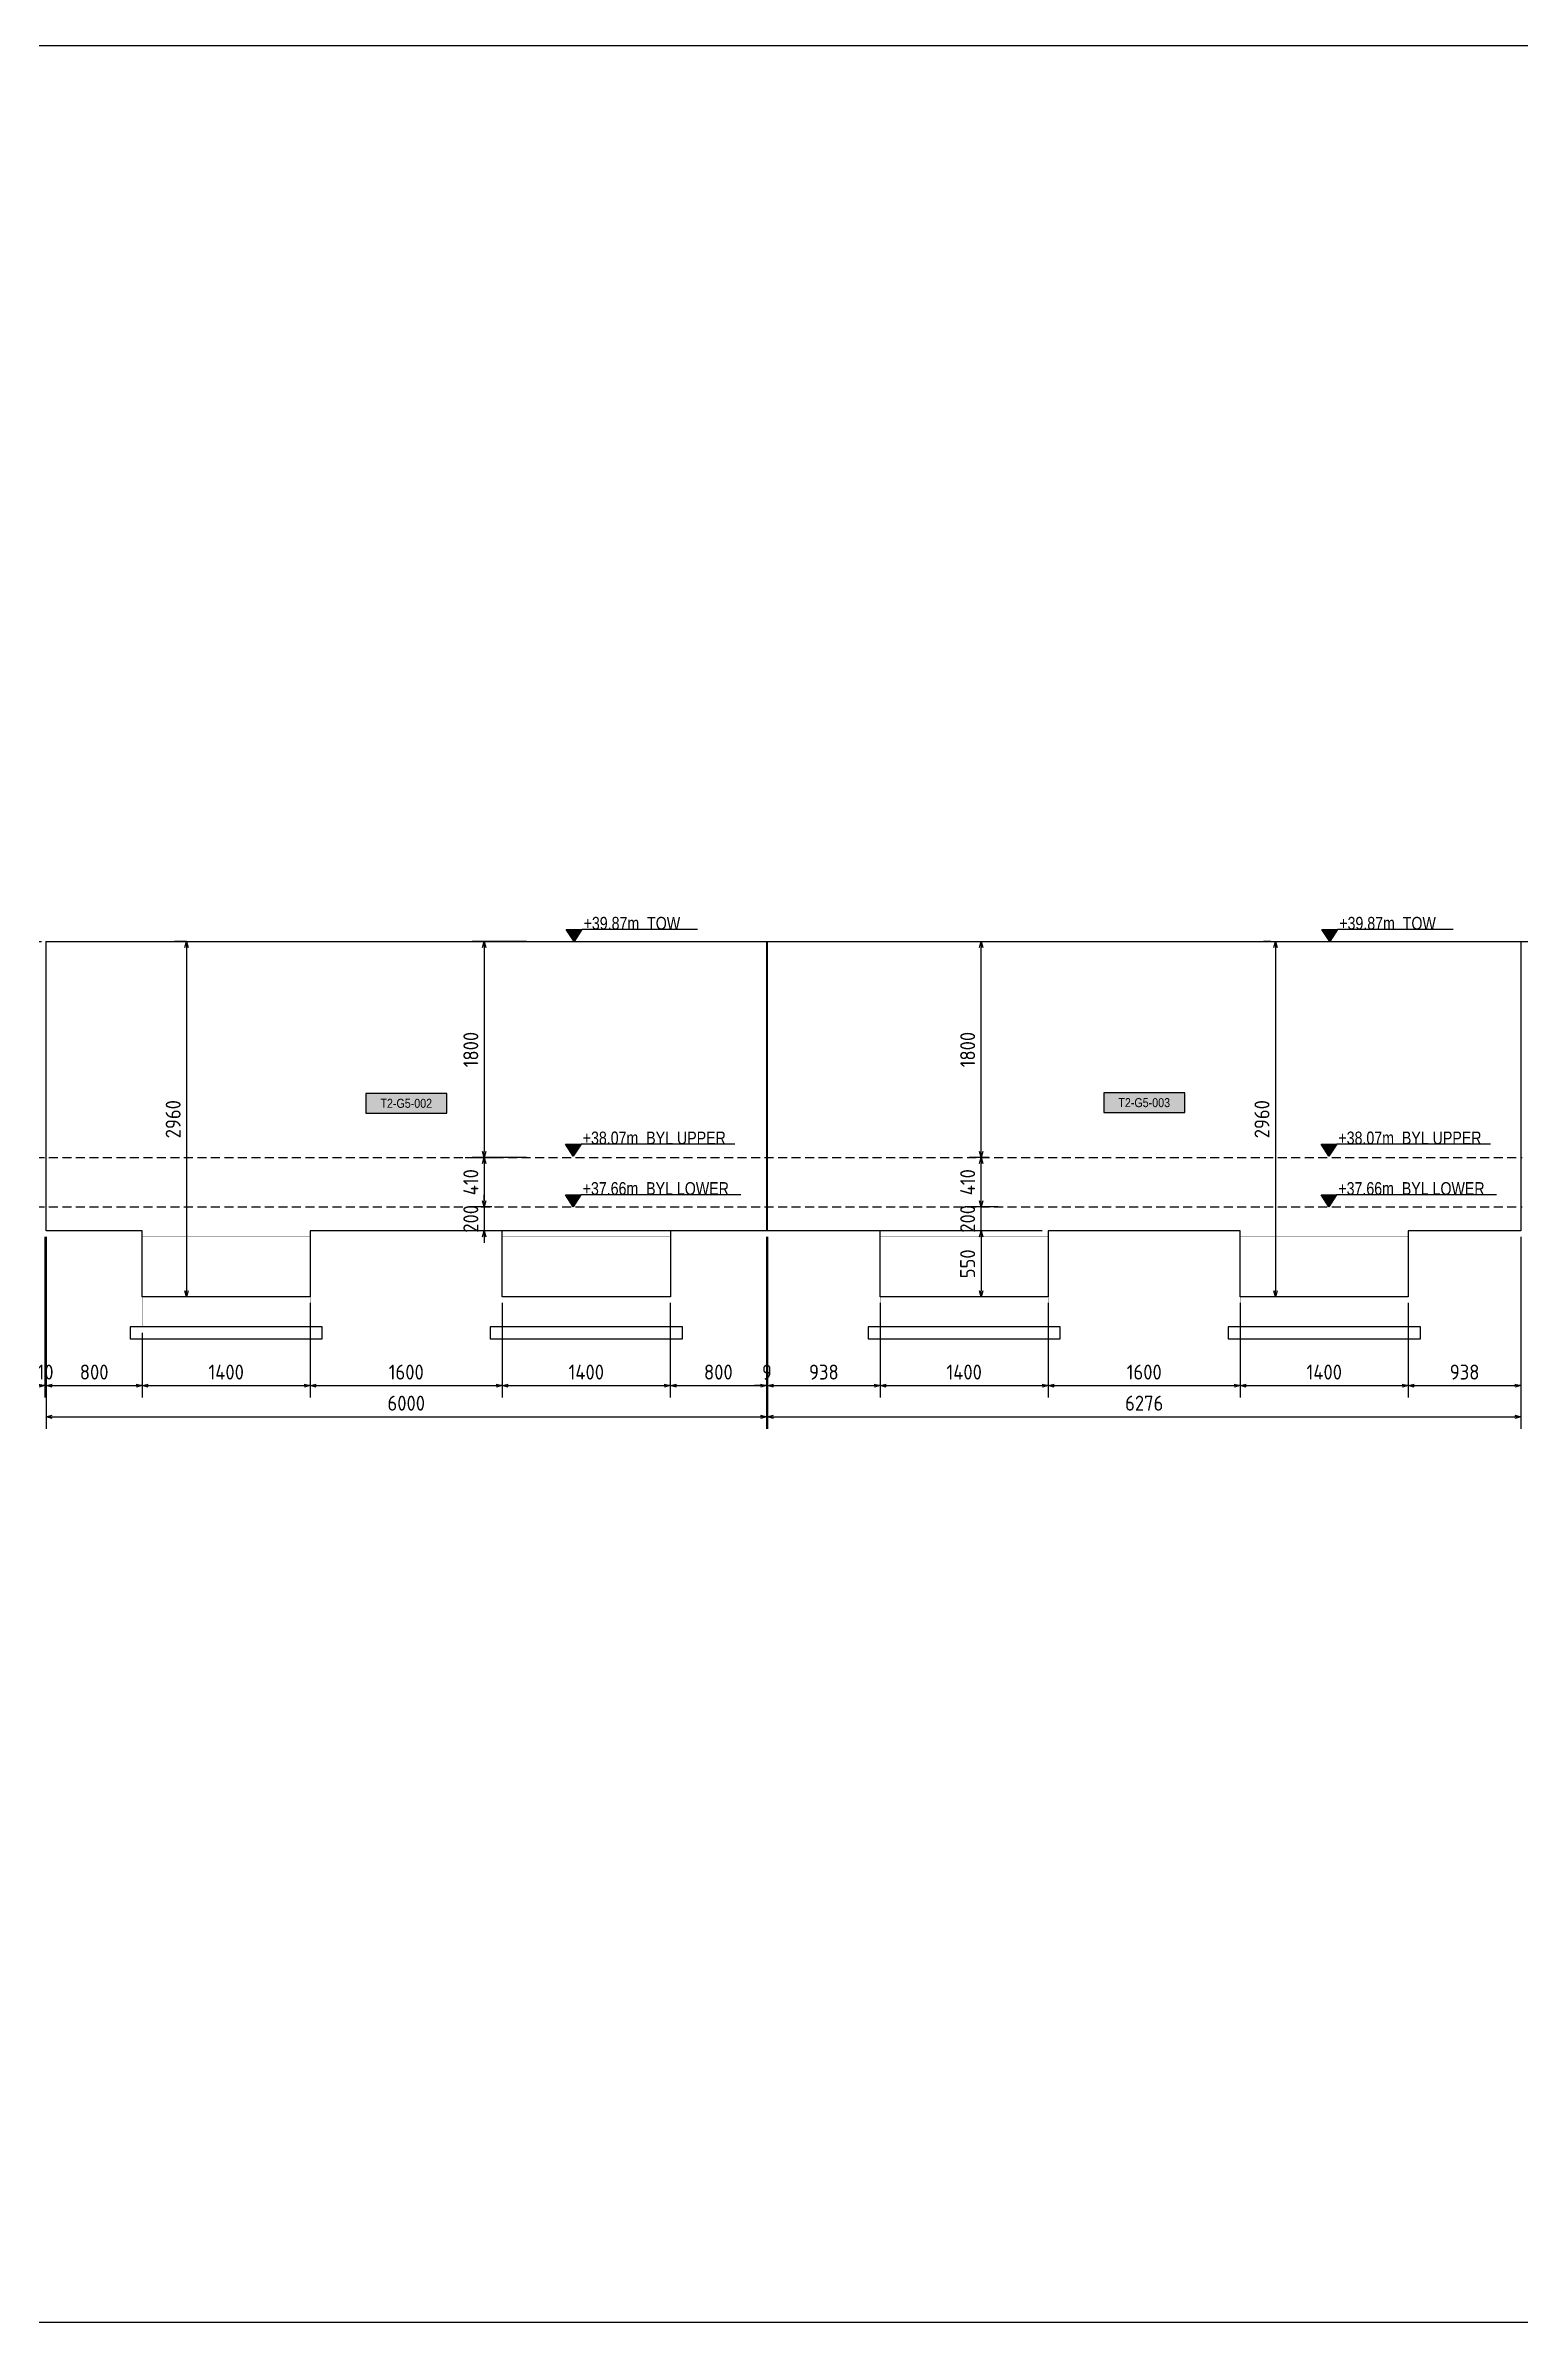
# Model space of a CAD drawing. Header units: centimetres. Extents: x -6122352 to 4157695, y -1694241 to 1947892.
# Drawn here: x 3329441 to 3341737, y 760801 to 779771 of the extents above; entities that cross this region are included whole.
import ezdxf
from ezdxf.enums import TextEntityAlignment as Align

# ---------------------------------------------------------------- set-up
doc = ezdxf.new("R2010")
doc.units = ezdxf.units.CM
doc.header["$MEASUREMENT"] = 0
doc.header["$PDMODE"] = 66
doc.header["$PDSIZE"] = 100
doc.linetypes.add('DASHED2', pattern=[0.375, 0.25, -0.125])
doc.linetypes.add('HIDDEN', pattern=[0.375, 0.25, -0.125])
for name, color, linetype in [('00-MI-DIM', 7, 'Continuous'), ('@MI-TYPE-02', 6, 'Continuous'), ('JML-Dimension', 1, 'Continuous'), ('PANEL-TAGS', 7, 'Continuous'), ('SECTION', 130, 'Continuous')]:
    doc.layers.add(name, color=color, linetype=linetype)
doc.styles.add('PANELTAG_STYLE', font='arial.ttf')
doc.styles.add('Schueco-BEMSTIL', font='isocpeur.ttf', dxfattribs={"width": 0.9})
doc.styles.add('txt-Pisa-std', font='arial.ttf', dxfattribs={"width": 0.8})
doc.dimstyles.new('MI- JWC-TXT-2.5 MM', dxfattribs={"dimscale": 1.5, "dimtxt": 2.5, "dimasz": 1, "dimexe": 2, "dimexo": 1, "dimgap": 1, "dimtad": 1, "dimdec": 0, "dimdsep": 46, "dimtxsty": 'Schueco-BEMSTIL', "dimblk": 'OPEN30', "dimcen": 0, "dimdle": 2, "dimclrd": 140, "dimclre": 8, "dimclrt": 40, "dimadec": 0, "dimazin": 2, "dimtfac": 1, "dimtdec": 0, "dimtix": 1, "dimtmove": 2, "dimatfit": 3, "dimldrblk": 'OPEN', "dimfxl": 2, "dimlwd": -1, "dimlwe": -1, "dimarcsym": 0})

# ---------------------------------------------------------------- blocks, each defined once
blk = doc.blocks.new('T2-ELE FT')
at = {"color": 12, "linetype": 'HIDDEN', "ltscale": 5, "const_width": 2}
blk.add_lwpolyline([(30306558, 1676366), (30306558, 1676866), (30307958, 1676866), (30307958, 1676366)], dxfattribs=at)
at = {"color": 12, "ltscale": 20, "const_width": 2}
blk.add_lwpolyline([(30306558, 1676366), (30307958, 1676366), (30307958, 1676116), (30306558, 1676116)], close=True, dxfattribs=at)
at = {"color": 8, "ltscale": 20}
blk.add_lwpolyline([(30306458, 1676116), (30308058, 1676116), (30308058, 1676016), (30306458, 1676016)], close=True, dxfattribs=at)
blk = doc.blocks.new('_Open30')
at = {"color": 0, "linetype": 'ByBlock', "lineweight": -2}
for p, q in [((-1, 0.27), (0, 0)), ((0, 0), (-1, -0.27)), ((0, 0), (-1, 0))]:
    blk.add_line(p, q, dxfattribs=at)
blk = doc.blocks.new('*D1116')
at = {"layer": '00-MI-DIM', "color": 8, "transparency": 16777216}
for p, q in [((3329436, 769846), (3329436, 768506)), ((3329446, 769846), (3329446, 768506))]:
    blk.add_line(p, q, dxfattribs=at)
at = {"layer": '00-MI-DIM', "color": 140, "transparency": 16777216}
for p, q in [((3329386, 768606), (3329336, 768606)), ((3329436, 768606), (3329446, 768606)), ((3329496, 768606), (3329546, 768606))]:
    blk.add_line(p, q, dxfattribs=at)
at = {"layer": 'Defpoints', "color": 0, "transparency": 16777216}
for p in [(3329436, 769896), (3329446, 769896), (3329446, 768606)]:
    blk.add_point(p, dxfattribs=at)
at = {"layer": '00-MI-DIM', "color": 140, "transparency": 16777216, "xscale": 50, "yscale": 50, "zscale": 50}
blk.add_blockref('_Open30', (3329436, 768606), dxfattribs=at)
at = {"layer": '00-MI-DIM', "color": 140, "transparency": 16777216, "xscale": 50, "yscale": 50, "zscale": 50, "rotation": 180}
blk.add_blockref('_Open30', (3329446, 768606), dxfattribs=at)
at = {"layer": '00-MI-DIM', "color": 40, "transparency": 16777216, "insert": (3329441, 768719), "char_height": 125, "attachment_point": 5, "style": 'Schueco-BEMSTIL'}
blk.add_mtext('10', dxfattribs=at)
blk = doc.blocks.new('_Open')
at = {"color": 0, "linetype": 'ByBlock', "lineweight": -2}
for p, q in [((-1, 0), (0, 0)), ((-1, 0), (0, 0)), ((0, 0), (-1, 0))]:
    blk.add_line(p, q, dxfattribs=at)
blk = doc.blocks.new('*D1117')
at = {"layer": '00-MI-DIM', "color": 8, "transparency": 16777216}
for p, q in [((3329446, 769846), (3329446, 768506)), ((3330246, 769046), (3330246, 768506))]:
    blk.add_line(p, q, dxfattribs=at)
at = {"layer": '00-MI-DIM', "color": 140, "transparency": 16777216}
blk.add_line((3329496, 768606), (3330196, 768606), dxfattribs=at)
at = {"layer": 'Defpoints', "color": 0, "transparency": 16777216}
for p in [(3329446, 769896), (3330246, 769096), (3330246, 768606)]:
    blk.add_point(p, dxfattribs=at)
at = {"layer": '00-MI-DIM', "color": 140, "transparency": 16777216, "xscale": 50, "yscale": 50, "zscale": 50, "rotation": 180}
blk.add_blockref('_Open30', (3329446, 768606), dxfattribs=at)
at = {"layer": '00-MI-DIM', "color": 140, "transparency": 16777216, "xscale": 50, "yscale": 50, "zscale": 50}
blk.add_blockref('_Open30', (3330246, 768606), dxfattribs=at)
at = {"layer": '00-MI-DIM', "color": 40, "transparency": 16777216, "insert": (3329846, 768719), "char_height": 125, "attachment_point": 5, "style": 'Schueco-BEMSTIL'}
blk.add_mtext('800', dxfattribs=at)
blk = doc.blocks.new('*D1118')
at = {"layer": '00-MI-DIM', "color": 8, "transparency": 16777216}
for p, q in [((3331646, 769296), (3331646, 768506)), ((3330246, 769046), (3330246, 768506))]:
    blk.add_line(p, q, dxfattribs=at)
at = {"layer": '00-MI-DIM', "color": 140, "transparency": 16777216}
blk.add_line((3330296, 768606), (3331596, 768606), dxfattribs=at)
at = {"layer": 'Defpoints', "color": 0, "transparency": 16777216}
for p in [(3331646, 769346), (3330246, 769096), (3331646, 768606)]:
    blk.add_point(p, dxfattribs=at)
at = {"layer": '00-MI-DIM', "color": 140, "transparency": 16777216, "xscale": 50, "yscale": 50, "zscale": 50, "rotation": 180}
blk.add_blockref('_Open30', (3330246, 768606), dxfattribs=at)
at = {"layer": '00-MI-DIM', "color": 140, "transparency": 16777216, "xscale": 50, "yscale": 50, "zscale": 50}
blk.add_blockref('_Open30', (3331646, 768606), dxfattribs=at)
at = {"layer": '00-MI-DIM', "color": 40, "transparency": 16777216, "insert": (3330946, 768719), "char_height": 125, "attachment_point": 5, "style": 'Schueco-BEMSTIL'}
blk.add_mtext('1400', dxfattribs=at)
blk = doc.blocks.new('*D1119')
at = {"layer": '00-MI-DIM', "color": 8, "transparency": 16777216}
for p, q in [((3331646, 769296), (3331646, 768506)), ((3333246, 769296), (3333246, 768506))]:
    blk.add_line(p, q, dxfattribs=at)
at = {"layer": '00-MI-DIM', "color": 140, "transparency": 16777216}
blk.add_line((3331696, 768606), (3333196, 768606), dxfattribs=at)
at = {"layer": 'Defpoints', "color": 0, "transparency": 16777216}
for p in [(3331646, 769346), (3333246, 769346), (3333246, 768606)]:
    blk.add_point(p, dxfattribs=at)
at = {"layer": '00-MI-DIM', "color": 140, "transparency": 16777216, "xscale": 50, "yscale": 50, "zscale": 50, "rotation": 180}
blk.add_blockref('_Open30', (3331646, 768606), dxfattribs=at)
at = {"layer": '00-MI-DIM', "color": 140, "transparency": 16777216, "xscale": 50, "yscale": 50, "zscale": 50}
blk.add_blockref('_Open30', (3333246, 768606), dxfattribs=at)
at = {"layer": '00-MI-DIM', "color": 40, "transparency": 16777216, "insert": (3332446, 768719), "char_height": 125, "attachment_point": 5, "style": 'Schueco-BEMSTIL'}
blk.add_mtext('1600', dxfattribs=at)
blk = doc.blocks.new('*D1120')
at = {"layer": '00-MI-DIM', "color": 8, "transparency": 16777216}
for p, q in [((3333246, 769296), (3333246, 768506)), ((3334646, 769296), (3334646, 768506))]:
    blk.add_line(p, q, dxfattribs=at)
at = {"layer": '00-MI-DIM', "color": 140, "transparency": 16777216}
blk.add_line((3333296, 768606), (3334596, 768606), dxfattribs=at)
at = {"layer": 'Defpoints', "color": 0, "transparency": 16777216}
for p in [(3333246, 769346), (3334646, 769346), (3334646, 768606)]:
    blk.add_point(p, dxfattribs=at)
at = {"layer": '00-MI-DIM', "color": 140, "transparency": 16777216, "xscale": 50, "yscale": 50, "zscale": 50, "rotation": 180}
blk.add_blockref('_Open30', (3333246, 768606), dxfattribs=at)
at = {"layer": '00-MI-DIM', "color": 140, "transparency": 16777216, "xscale": 50, "yscale": 50, "zscale": 50}
blk.add_blockref('_Open30', (3334646, 768606), dxfattribs=at)
at = {"layer": '00-MI-DIM', "color": 40, "transparency": 16777216, "insert": (3333946, 768719), "char_height": 125, "attachment_point": 5, "style": 'Schueco-BEMSTIL'}
blk.add_mtext('1400', dxfattribs=at)
blk = doc.blocks.new('*D1121')
at = {"layer": '00-MI-DIM', "color": 8, "transparency": 16777216}
for p, q in [((3335446, 769846), (3335446, 768506)), ((3334646, 769296), (3334646, 768506))]:
    blk.add_line(p, q, dxfattribs=at)
at = {"layer": '00-MI-DIM', "color": 140, "transparency": 16777216}
blk.add_line((3334696, 768606), (3335396, 768606), dxfattribs=at)
at = {"layer": 'Defpoints', "color": 0, "transparency": 16777216}
for p in [(3335446, 769896), (3334646, 769346), (3335446, 768606)]:
    blk.add_point(p, dxfattribs=at)
at = {"layer": '00-MI-DIM', "color": 140, "transparency": 16777216, "xscale": 50, "yscale": 50, "zscale": 50, "rotation": 180}
blk.add_blockref('_Open30', (3334646, 768606), dxfattribs=at)
at = {"layer": '00-MI-DIM', "color": 140, "transparency": 16777216, "xscale": 50, "yscale": 50, "zscale": 50}
blk.add_blockref('_Open30', (3335446, 768606), dxfattribs=at)
at = {"layer": '00-MI-DIM', "color": 40, "transparency": 16777216, "insert": (3335046, 768719), "char_height": 125, "attachment_point": 5, "style": 'Schueco-BEMSTIL'}
blk.add_mtext('800', dxfattribs=at)
blk = doc.blocks.new('*D1122')
at = {"layer": '00-MI-DIM', "color": 8, "transparency": 16777216}
for p, q in [((3335446, 769846), (3335446, 768506)), ((3335455, 769846), (3335455, 768506))]:
    blk.add_line(p, q, dxfattribs=at)
at = {"layer": '00-MI-DIM', "color": 140, "transparency": 16777216}
for p, q in [((3335396, 768606), (3335346, 768606)), ((3335446, 768606), (3335455, 768606)), ((3335505, 768606), (3335555, 768606))]:
    blk.add_line(p, q, dxfattribs=at)
at = {"layer": 'Defpoints', "color": 0, "transparency": 16777216}
for p in [(3335446, 769896), (3335455, 769896), (3335455, 768606)]:
    blk.add_point(p, dxfattribs=at)
at = {"layer": '00-MI-DIM', "color": 140, "transparency": 16777216, "xscale": 50, "yscale": 50, "zscale": 50}
blk.add_blockref('_Open30', (3335446, 768606), dxfattribs=at)
at = {"layer": '00-MI-DIM', "color": 140, "transparency": 16777216, "xscale": 50, "yscale": 50, "zscale": 50, "rotation": 180}
blk.add_blockref('_Open30', (3335455, 768606), dxfattribs=at)
at = {"layer": '00-MI-DIM', "color": 40, "transparency": 16777216, "insert": (3335451, 768719), "char_height": 125, "attachment_point": 5, "style": 'Schueco-BEMSTIL'}
blk.add_mtext('9', dxfattribs=at)
blk = doc.blocks.new('*D1123')
at = {"layer": '00-MI-DIM', "color": 8, "transparency": 16777216}
for p, q in [((3335455, 769846), (3335455, 768506)), ((3336394, 769296), (3336394, 768506))]:
    blk.add_line(p, q, dxfattribs=at)
at = {"layer": '00-MI-DIM', "color": 140, "transparency": 16777216}
blk.add_line((3335505, 768606), (3336344, 768606), dxfattribs=at)
at = {"layer": 'Defpoints', "color": 0, "transparency": 16777216}
for p in [(3335455, 769896), (3336394, 769346), (3336394, 768606)]:
    blk.add_point(p, dxfattribs=at)
at = {"layer": '00-MI-DIM', "color": 140, "transparency": 16777216, "xscale": 50, "yscale": 50, "zscale": 50, "rotation": 180}
blk.add_blockref('_Open30', (3335455, 768606), dxfattribs=at)
at = {"layer": '00-MI-DIM', "color": 140, "transparency": 16777216, "xscale": 50, "yscale": 50, "zscale": 50}
blk.add_blockref('_Open30', (3336394, 768606), dxfattribs=at)
at = {"layer": '00-MI-DIM', "color": 40, "transparency": 16777216, "insert": (3335925, 768719), "char_height": 125, "attachment_point": 5, "style": 'Schueco-BEMSTIL'}
blk.add_mtext('938', dxfattribs=at)
blk = doc.blocks.new('*D1124')
at = {"layer": '00-MI-DIM', "color": 8, "transparency": 16777216}
for p, q in [((3336394, 769296), (3336394, 768506)), ((3337794, 769296), (3337794, 768506))]:
    blk.add_line(p, q, dxfattribs=at)
at = {"layer": '00-MI-DIM', "color": 140, "transparency": 16777216}
blk.add_line((3336444, 768606), (3337744, 768606), dxfattribs=at)
at = {"layer": 'Defpoints', "color": 0, "transparency": 16777216}
for p in [(3336394, 769346), (3337794, 769346), (3337794, 768606)]:
    blk.add_point(p, dxfattribs=at)
at = {"layer": '00-MI-DIM', "color": 140, "transparency": 16777216, "xscale": 50, "yscale": 50, "zscale": 50, "rotation": 180}
blk.add_blockref('_Open30', (3336394, 768606), dxfattribs=at)
at = {"layer": '00-MI-DIM', "color": 140, "transparency": 16777216, "xscale": 50, "yscale": 50, "zscale": 50}
blk.add_blockref('_Open30', (3337794, 768606), dxfattribs=at)
at = {"layer": '00-MI-DIM', "color": 40, "transparency": 16777216, "insert": (3337094, 768719), "char_height": 125, "attachment_point": 5, "style": 'Schueco-BEMSTIL'}
blk.add_mtext('1400', dxfattribs=at)
blk = doc.blocks.new('*D1125')
at = {"layer": '00-MI-DIM', "color": 8, "transparency": 16777216}
for p, q in [((3337794, 769296), (3337794, 768506)), ((3339394, 769296), (3339394, 768506))]:
    blk.add_line(p, q, dxfattribs=at)
at = {"layer": '00-MI-DIM', "color": 140, "transparency": 16777216}
blk.add_line((3337844, 768606), (3339344, 768606), dxfattribs=at)
at = {"layer": 'Defpoints', "color": 0, "transparency": 16777216}
for p in [(3337794, 769346), (3339394, 769346), (3339394, 768606)]:
    blk.add_point(p, dxfattribs=at)
at = {"layer": '00-MI-DIM', "color": 140, "transparency": 16777216, "xscale": 50, "yscale": 50, "zscale": 50, "rotation": 180}
blk.add_blockref('_Open30', (3337794, 768606), dxfattribs=at)
at = {"layer": '00-MI-DIM', "color": 140, "transparency": 16777216, "xscale": 50, "yscale": 50, "zscale": 50}
blk.add_blockref('_Open30', (3339394, 768606), dxfattribs=at)
at = {"layer": '00-MI-DIM', "color": 40, "transparency": 16777216, "insert": (3338594, 768719), "char_height": 125, "attachment_point": 5, "style": 'Schueco-BEMSTIL'}
blk.add_mtext('1600', dxfattribs=at)
blk = doc.blocks.new('*D1126')
at = {"layer": '00-MI-DIM', "color": 8, "transparency": 16777216}
for p, q in [((3339394, 769296), (3339394, 768506)), ((3340794, 769296), (3340794, 768506))]:
    blk.add_line(p, q, dxfattribs=at)
at = {"layer": '00-MI-DIM', "color": 140, "transparency": 16777216}
blk.add_line((3339444, 768606), (3340744, 768606), dxfattribs=at)
at = {"layer": 'Defpoints', "color": 0, "transparency": 16777216}
for p in [(3339394, 769346), (3340794, 769346), (3340794, 768606)]:
    blk.add_point(p, dxfattribs=at)
at = {"layer": '00-MI-DIM', "color": 140, "transparency": 16777216, "xscale": 50, "yscale": 50, "zscale": 50, "rotation": 180}
blk.add_blockref('_Open30', (3339394, 768606), dxfattribs=at)
at = {"layer": '00-MI-DIM', "color": 140, "transparency": 16777216, "xscale": 50, "yscale": 50, "zscale": 50}
blk.add_blockref('_Open30', (3340794, 768606), dxfattribs=at)
at = {"layer": '00-MI-DIM', "color": 40, "transparency": 16777216, "insert": (3340094, 768719), "char_height": 125, "attachment_point": 5, "style": 'Schueco-BEMSTIL'}
blk.add_mtext('1400', dxfattribs=at)
blk = doc.blocks.new('*D1127')
at = {"layer": '00-MI-DIM', "color": 8, "transparency": 16777216}
for p, q in [((3341732, 769846), (3341732, 768506)), ((3340794, 769296), (3340794, 768506))]:
    blk.add_line(p, q, dxfattribs=at)
at = {"layer": '00-MI-DIM', "color": 140, "transparency": 16777216}
blk.add_line((3340844, 768606), (3341682, 768606), dxfattribs=at)
at = {"layer": 'Defpoints', "color": 0, "transparency": 16777216}
for p in [(3341732, 769896), (3340794, 769346), (3341732, 768606)]:
    blk.add_point(p, dxfattribs=at)
at = {"layer": '00-MI-DIM', "color": 140, "transparency": 16777216, "xscale": 50, "yscale": 50, "zscale": 50, "rotation": 180}
blk.add_blockref('_Open30', (3340794, 768606), dxfattribs=at)
at = {"layer": '00-MI-DIM', "color": 140, "transparency": 16777216, "xscale": 50, "yscale": 50, "zscale": 50}
blk.add_blockref('_Open30', (3341732, 768606), dxfattribs=at)
at = {"layer": '00-MI-DIM', "color": 40, "transparency": 16777216, "insert": (3341263, 768719), "char_height": 125, "attachment_point": 5, "style": 'Schueco-BEMSTIL'}
blk.add_mtext('938', dxfattribs=at)
blk = doc.blocks.new('*D1129')
at = {"layer": '00-MI-DIM', "color": 8, "transparency": 16777216}
for p, q in [((3329446, 769846), (3329446, 768247)), ((3335446, 769846), (3335446, 768247))]:
    blk.add_line(p, q, dxfattribs=at)
at = {"layer": '00-MI-DIM', "color": 140, "transparency": 16777216}
blk.add_line((3329496, 768347), (3335396, 768347), dxfattribs=at)
at = {"layer": 'Defpoints', "color": 0, "transparency": 16777216}
for p in [(3329446, 769896), (3335446, 769896), (3335446, 768347)]:
    blk.add_point(p, dxfattribs=at)
at = {"layer": '00-MI-DIM', "color": 140, "transparency": 16777216, "xscale": 50, "yscale": 50, "zscale": 50, "rotation": 180}
blk.add_blockref('_Open30', (3329446, 768347), dxfattribs=at)
at = {"layer": '00-MI-DIM', "color": 140, "transparency": 16777216, "xscale": 50, "yscale": 50, "zscale": 50}
blk.add_blockref('_Open30', (3335446, 768347), dxfattribs=at)
at = {"layer": '00-MI-DIM', "color": 40, "transparency": 16777216, "insert": (3332446, 768460), "char_height": 125, "attachment_point": 5, "style": 'Schueco-BEMSTIL'}
blk.add_mtext('6000', dxfattribs=at)
blk = doc.blocks.new('*D1130')
at = {"layer": '00-MI-DIM', "color": 8, "transparency": 16777216}
for p, q in [((3335455, 769846), (3335455, 768247)), ((3341732, 769846), (3341732, 768247))]:
    blk.add_line(p, q, dxfattribs=at)
at = {"layer": '00-MI-DIM', "color": 140, "transparency": 16777216}
blk.add_line((3335505, 768347), (3341682, 768347), dxfattribs=at)
at = {"layer": 'Defpoints', "color": 0, "transparency": 16777216}
for p in [(3335455, 769896), (3341732, 769896), (3341732, 768347)]:
    blk.add_point(p, dxfattribs=at)
at = {"layer": '00-MI-DIM', "color": 140, "transparency": 16777216, "xscale": 50, "yscale": 50, "zscale": 50, "rotation": 180}
blk.add_blockref('_Open30', (3335455, 768347), dxfattribs=at)
at = {"layer": '00-MI-DIM', "color": 140, "transparency": 16777216, "xscale": 50, "yscale": 50, "zscale": 50}
blk.add_blockref('_Open30', (3341732, 768347), dxfattribs=at)
at = {"layer": '00-MI-DIM', "color": 40, "transparency": 16777216, "insert": (3338594, 768460), "char_height": 125, "attachment_point": 5, "style": 'Schueco-BEMSTIL'}
blk.add_mtext('6276', dxfattribs=at)
blk = doc.blocks.new('*U1106')
at = {"layer": 'JML-Dimension'}
h = blk.add_hatch(color=10, dxfattribs=at)
h.dxf.hatch_style = 1
h.paths.add_polyline_path([(0, 0), (-1.54, 2.37), (1.54, 2.37)])
blk.add_line((24.31, 2.37), (1.54, 2.37), dxfattribs=at)
blk.add_lwpolyline([(0, 0), (-1.54, 2.37), (1.54, 2.37), (0, 0)], dxfattribs=at)
at = {"color": 5, "style": 'txt-Pisa-std', "width": 0.8}
blk.add_attdef('+0.0', text='', height=2.5, dxfattribs=at).set_placement((1.87, 2.37), align=Align.BOTTOM_LEFT)
blk = doc.blocks.new('*U1108')
at = {"layer": 'JML-Dimension'}
h = blk.add_hatch(color=10, dxfattribs=at)
h.dxf.hatch_style = 1
h.paths.add_polyline_path([(0, 0), (-1.54, 2.37), (1.54, 2.37)])
blk.add_line((31.81, 2.37), (1.54, 2.37), dxfattribs=at)
blk.add_lwpolyline([(0, 0), (-1.54, 2.37), (1.54, 2.37), (0, 0)], dxfattribs=at)
at = {"color": 5, "style": 'txt-Pisa-std', "width": 0.8}
blk.add_attdef('+0.0', text='', height=2.5, dxfattribs=at).set_placement((1.87, 2.37), align=Align.BOTTOM_LEFT)
blk = doc.blocks.new('*U1107')
at = {"layer": 'JML-Dimension'}
h = blk.add_hatch(color=10, dxfattribs=at)
h.dxf.hatch_style = 1
h.paths.add_polyline_path([(0, 0), (-1.54, 2.37), (1.54, 2.37)])
blk.add_line((33.03, 2.37), (1.54, 2.37), dxfattribs=at)
blk.add_lwpolyline([(0, 0), (-1.54, 2.37), (1.54, 2.37), (0, 0)], dxfattribs=at)
at = {"color": 5, "style": 'txt-Pisa-std', "width": 0.8}
blk.add_attdef('+0.0', text='', height=2.5, dxfattribs=at).set_placement((1.87, 2.37), align=Align.BOTTOM_LEFT)
blk = doc.blocks.new('*D1132')
at = {"layer": '00-MI-DIM', "color": 8, "transparency": 16777216}
for p, q in [((3333448, 772306), (3332996, 772306)), ((3333448, 770506), (3332996, 770506))]:
    blk.add_line(p, q, dxfattribs=at)
at = {"layer": '00-MI-DIM', "color": 140, "transparency": 16777216}
blk.add_line((3333096, 772256), (3333096, 770556), dxfattribs=at)
at = {"layer": 'Defpoints', "color": 0, "transparency": 16777216}
for p in [(3333498, 772306), (3333096, 770506), (3333498, 770506)]:
    blk.add_point(p, dxfattribs=at)
at = {"layer": '00-MI-DIM', "color": 140, "transparency": 16777216, "xscale": 50, "yscale": 50, "zscale": 50}
for p, rotation in [((3333096, 772306), 90), ((3333096, 770506), 270)]:
    blk.add_blockref('_Open30', p, dxfattribs=dict(at, rotation=rotation))
at = {"layer": '00-MI-DIM', "color": 40, "transparency": 16777216, "insert": (3332984, 771406), "char_height": 125, "attachment_point": 5, "rotation": 90, "style": 'Schueco-BEMSTIL'}
blk.add_mtext('1800', dxfattribs=at)
blk = doc.blocks.new('*D1133')
at = {"layer": '00-MI-DIM', "color": 8, "transparency": 16777216}
for p, q in [((3332936, 770506), (3333196, 770506)), ((3333158, 770096), (3332996, 770096))]:
    blk.add_line(p, q, dxfattribs=at)
at = {"layer": '00-MI-DIM', "color": 140, "transparency": 16777216}
blk.add_line((3333096, 770456), (3333096, 770146), dxfattribs=at)
at = {"layer": 'Defpoints', "color": 0, "transparency": 16777216}
for p in [(3332886, 770506), (3333096, 770096), (3333208, 770096)]:
    blk.add_point(p, dxfattribs=at)
at = {"layer": '00-MI-DIM', "color": 140, "transparency": 16777216, "xscale": 50, "yscale": 50, "zscale": 50}
for p, rotation in [((3333096, 770506), 90), ((3333096, 770096), 270)]:
    blk.add_blockref('_Open30', p, dxfattribs=dict(at, rotation=rotation))
at = {"layer": '00-MI-DIM', "color": 40, "transparency": 16777216, "insert": (3332984, 770301), "char_height": 125, "attachment_point": 5, "rotation": 90, "style": 'Schueco-BEMSTIL'}
blk.add_mtext('410', dxfattribs=at)
blk = doc.blocks.new('*D1134')
at = {"layer": '00-MI-DIM', "color": 8, "transparency": 16777216}
for p, q in [((3333158, 770096), (3332996, 770096)), ((3337744, 769896), (3332996, 769896))]:
    blk.add_line(p, q, dxfattribs=at)
at = {"layer": '00-MI-DIM', "color": 140, "transparency": 16777216}
for p, q in [((3333096, 770146), (3333096, 770196)), ((3333096, 770096), (3333096, 769896)), ((3333096, 769846), (3333096, 769796))]:
    blk.add_line(p, q, dxfattribs=at)
at = {"layer": 'Defpoints', "color": 0, "transparency": 16777216}
for p in [(3333208, 770096), (3333096, 769896), (3337794, 769896)]:
    blk.add_point(p, dxfattribs=at)
at = {"layer": '00-MI-DIM', "color": 140, "transparency": 16777216, "xscale": 50, "yscale": 50, "zscale": 50}
for p, rotation in [((3333096, 770096), 270), ((3333096, 769896), 90)]:
    blk.add_blockref('_Open30', p, dxfattribs=dict(at, rotation=rotation))
at = {"layer": '00-MI-DIM', "color": 40, "transparency": 16777216, "insert": (3332984, 769996), "char_height": 125, "attachment_point": 5, "rotation": 90, "style": 'Schueco-BEMSTIL'}
blk.add_mtext('200', dxfattribs=at)
blk = doc.blocks.new('*D1135')
at = {"layer": '00-MI-DIM', "color": 8, "transparency": 16777216}
for p, q in [((3337744, 769896), (3337135, 769896)), ((3337470, 769346), (3337135, 769346))]:
    blk.add_line(p, q, dxfattribs=at)
at = {"layer": '00-MI-DIM', "color": 140, "transparency": 16777216}
blk.add_line((3337235, 769846), (3337235, 769396), dxfattribs=at)
at = {"layer": 'Defpoints', "color": 0, "transparency": 16777216}
for p in [(3337794, 769896), (3337235, 769346), (3337520, 769346)]:
    blk.add_point(p, dxfattribs=at)
at = {"layer": '00-MI-DIM', "color": 140, "transparency": 16777216, "xscale": 50, "yscale": 50, "zscale": 50}
for p, rotation in [((3337235, 769896), 90), ((3337235, 769346), 270)]:
    blk.add_blockref('_Open30', p, dxfattribs=dict(at, rotation=rotation))
at = {"layer": '00-MI-DIM', "color": 40, "transparency": 16777216, "insert": (3337123, 769621), "char_height": 125, "attachment_point": 5, "rotation": 90, "style": 'Schueco-BEMSTIL'}
blk.add_mtext('550', dxfattribs=at)
blk = doc.blocks.new('*D1136')
at = {"layer": '00-MI-DIM', "color": 8, "transparency": 16777216}
for p, q in [((3330614, 772306), (3330516, 772306)), ((3330614, 769346), (3330516, 769346))]:
    blk.add_line(p, q, dxfattribs=at)
at = {"layer": '00-MI-DIM', "color": 140, "transparency": 16777216}
blk.add_line((3330616, 772256), (3330616, 769396), dxfattribs=at)
at = {"layer": 'Defpoints', "color": 0, "transparency": 16777216}
for p in [(3330664, 772306), (3330616, 769346), (3330664, 769346)]:
    blk.add_point(p, dxfattribs=at)
at = {"layer": '00-MI-DIM', "color": 140, "transparency": 16777216, "xscale": 50, "yscale": 50, "zscale": 50}
for p, rotation in [((3330616, 772306), 90), ((3330616, 769346), 270)]:
    blk.add_blockref('_Open30', p, dxfattribs=dict(at, rotation=rotation))
at = {"layer": '00-MI-DIM', "color": 40, "transparency": 16777216, "insert": (3330504, 770826), "char_height": 125, "attachment_point": 5, "rotation": 90, "style": 'Schueco-BEMSTIL'}
blk.add_mtext('2960', dxfattribs=at)
blk = doc.blocks.new('*D1137')
at = {"layer": '00-MI-DIM', "color": 8, "transparency": 16777216}
for p, q in [((3339648, 772306), (3339588, 772306)), ((3339648, 769346), (3339588, 769346))]:
    blk.add_line(p, q, dxfattribs=at)
at = {"layer": '00-MI-DIM', "color": 140, "transparency": 16777216}
blk.add_line((3339688, 772256), (3339688, 769396), dxfattribs=at)
at = {"layer": 'Defpoints', "color": 0, "transparency": 16777216}
for p in [(3339698, 772306), (3339688, 769346), (3339698, 769346)]:
    blk.add_point(p, dxfattribs=at)
at = {"layer": '00-MI-DIM', "color": 140, "transparency": 16777216, "xscale": 50, "yscale": 50, "zscale": 50}
for p, rotation in [((3339688, 772306), 90), ((3339688, 769346), 270)]:
    blk.add_blockref('_Open30', p, dxfattribs=dict(at, rotation=rotation))
at = {"layer": '00-MI-DIM', "color": 40, "transparency": 16777216, "insert": (3339575, 770826), "char_height": 125, "attachment_point": 5, "rotation": 90, "style": 'Schueco-BEMSTIL'}
blk.add_mtext('2960', dxfattribs=at)
blk = doc.blocks.new('*D1139')
at = {"layer": '00-MI-DIM', "color": 8, "transparency": 16777216}
for p, q in [((3337376, 770096), (3337135, 770096)), ((3337744, 769896), (3337135, 769896))]:
    blk.add_line(p, q, dxfattribs=at)
at = {"layer": '00-MI-DIM', "color": 140, "transparency": 16777216}
for p, q in [((3337235, 770146), (3337235, 770196)), ((3337235, 769896), (3337235, 770096)), ((3337235, 769846), (3337235, 769796))]:
    blk.add_line(p, q, dxfattribs=at)
at = {"layer": 'Defpoints', "color": 0, "transparency": 16777216}
for p in [(3337235, 770096), (3337426, 770096), (3337794, 769896)]:
    blk.add_point(p, dxfattribs=at)
at = {"layer": '00-MI-DIM', "color": 140, "transparency": 16777216, "xscale": 50, "yscale": 50, "zscale": 50}
for p, rotation in [((3337235, 770096), 270), ((3337235, 769896), 90)]:
    blk.add_blockref('_Open30', p, dxfattribs=dict(at, rotation=rotation))
at = {"layer": '00-MI-DIM', "color": 40, "transparency": 16777216, "insert": (3337123, 769996), "char_height": 125, "attachment_point": 5, "rotation": 90, "style": 'Schueco-BEMSTIL'}
blk.add_mtext('200', dxfattribs=at)
blk = doc.blocks.new('*D1140')
at = {"layer": '00-MI-DIM', "color": 8, "transparency": 16777216}
for p, q in [((3337300, 770506), (3337135, 770506)), ((3337376, 770096), (3337135, 770096))]:
    blk.add_line(p, q, dxfattribs=at)
at = {"layer": '00-MI-DIM', "color": 140, "transparency": 16777216}
blk.add_line((3337235, 770146), (3337235, 770456), dxfattribs=at)
at = {"layer": 'Defpoints', "color": 0, "transparency": 16777216}
for p in [(3337235, 770506), (3337350, 770506), (3337426, 770096)]:
    blk.add_point(p, dxfattribs=at)
at = {"layer": '00-MI-DIM', "color": 140, "transparency": 16777216, "xscale": 50, "yscale": 50, "zscale": 50}
for p, rotation in [((3337235, 770506), 90), ((3337235, 770096), 270)]:
    blk.add_blockref('_Open30', p, dxfattribs=dict(at, rotation=rotation))
at = {"layer": '00-MI-DIM', "color": 40, "transparency": 16777216, "insert": (3337123, 770301), "char_height": 125, "attachment_point": 5, "rotation": 90, "style": 'Schueco-BEMSTIL'}
blk.add_mtext('410', dxfattribs=at)
blk = doc.blocks.new('*D1141')
at = {"layer": '00-MI-DIM', "color": 8, "transparency": 16777216}
for p, q in [((3337216, 772306), (3337335, 772306)), ((3337300, 770506), (3337135, 770506))]:
    blk.add_line(p, q, dxfattribs=at)
at = {"layer": '00-MI-DIM', "color": 140, "transparency": 16777216}
blk.add_line((3337235, 770556), (3337235, 772256), dxfattribs=at)
at = {"layer": 'Defpoints', "color": 0, "transparency": 16777216}
for p in [(3337166, 772306), (3337235, 772306), (3337350, 770506)]:
    blk.add_point(p, dxfattribs=at)
at = {"layer": '00-MI-DIM', "color": 140, "transparency": 16777216, "xscale": 50, "yscale": 50, "zscale": 50}
for p, rotation in [((3337235, 772306), 90), ((3337235, 770506), 270)]:
    blk.add_blockref('_Open30', p, dxfattribs=dict(at, rotation=rotation))
at = {"layer": '00-MI-DIM', "color": 40, "transparency": 16777216, "insert": (3337123, 771406), "char_height": 125, "attachment_point": 5, "rotation": 90, "style": 'Schueco-BEMSTIL'}
blk.add_mtext('1800', dxfattribs=at)
blk = doc.blocks.new('PANELTAG')
at = {"layer": 'PANEL-TAGS', "color": 1}
blk.add_lwpolyline([(-13.5, -3.3), (13.5, -3.3), (13.5, 3.3), (-13.5, 3.3)], close=True, dxfattribs=at)
at = {"layer": 'PANEL-TAGS', "color": 40, "true_color": 0xffd700}
blk.add_solid([(-13.5, -3.3), (13.5, -3.3), (-13.5, 3.3), (13.5, 3.3)], dxfattribs=at)
at = {"layer": 'PANEL-TAGS', "color": 5, "style": 'PANELTAG_STYLE', "width": 0.85}
blk.add_attdef('TAGNO', text='', height=3, dxfattribs=at).set_placement((0, 0), align=Align.MIDDLE)

msp = doc.modelspace()

# ---------------------------------------------------------------- linework, layer by layer
at = {"layer": '00-MI-DIM', "color": 6}
msp.add_lwpolyline([(3287503.15085, 779771.48504), (3558622.67476, 779771.48504), (3558622.67476, 760800.78134), (3287503.15085, 760800.78134)], close=True, dxfattribs=at)
at = {"layer": '@MI-TYPE-02', "color": 160, "linetype": 'DASHED2', "ltscale": 300}
for points in [[(3322356.01053, 772305.70882), (3342854.85455, 772305.70882)], [(3341727.63764, 772305.70882), (3362226.48166, 772305.70882)], [(3322381.20457, 770505.70886), (3341741.45376, 770505.70886)], [(3322381.20457, 770095.70886), (3341741.33254, 770095.70886)]]:
    msp.add_lwpolyline(points, dxfattribs=at)
at = {"layer": '@MI-TYPE-02', "color": 30}
for points in [[(3329446.41894, 772305.75352), (3335446.20243, 772305.70882), (3335446.20243, 769895.76362), (3334646.23994, 769895.76362), (3334646.23994, 769345.76362), (3333246.23994, 769345.76362), (3333246.23994, 769895.76362), (3331645.95243, 769895.76362), (3331645.95243, 769345.76362), (3330245.95243, 769345.76362), (3330245.95243, 769895.76362), (3329445.70645, 769895.80832), (3329446.41894, 772305.75352)], [(3335456.20243, 772305.75352), (3341731.98591, 772305.70882), (3341731.98591, 769895.76362), (3340794.02343, 769895.76362), (3340794.02343, 769345.76362), (3339394.02343, 769345.76362), (3339394.02343, 769895.76362), (3337793.73591, 769895.76362), (3337793.73591, 769345.76362), (3336393.73591, 769345.76362), (3336393.73591, 769895.76362), (3335455.48994, 769895.80832), (3335456.20243, 772305.75352)]]:
    msp.add_lwpolyline(points, dxfattribs=at)

# ---------------------------------------------------------------- block references
at = {"color": 2, "xscale": -1}
for p in [(33638204.11399, -907020.11014), (33641204.40151, -907020.11014), (33644351.89748, -907020.11014), (33647352.18499, -907020.11014)]:
    msp.add_blockref('T2-ELE FT', p, dxfattribs=at)
at = {"layer": 'PANEL-TAGS', "color": 30}
ref = msp.add_blockref('PANELTAG', (3332446.12373, 770958.27986), dxfattribs=dict(at, xscale=25, yscale=25, zscale=25))
ref.add_attrib('TAGNO', 'T2-G5-002', dxfattribs={"color": 5, "height": 75, "style": 'PANELTAG_STYLE', "width": 0.85}).set_placement((3332446.12373, 770958.27986), align=Align.MIDDLE_CENTER)
ref = msp.add_blockref('PANELTAG', (3338593.90743, 770963.96628), dxfattribs=dict(at, xscale=25, yscale=25, zscale=25))
ref.add_attrib('TAGNO', 'T2-G5-003', dxfattribs={"color": 5, "height": 75, "style": 'PANELTAG_STYLE', "width": 0.85}).set_placement((3338593.90743, 770963.96628), align=Align.MIDDLE_CENTER)
at = {"layer": 'SECTION', "color": 6}
ref = msp.add_blockref('*U1106', (3333844.37469, 772305.70882), dxfattribs=dict(at, xscale=42.30147098076819, yscale=42.30147098076819, zscale=42.30147098076819))
ref.add_attrib('+0.0', '+39.87m  TOW', (3333923.50334, 772405.96589), dxfattribs={"layer": 'JML-Dimension', "color": 5, "height": 105.7536775, "style": 'txt-Pisa-std', "width": 0.8})
ref = msp.add_blockref('*U1106', (3340139.80204, 772305.70882), dxfattribs=dict(at, xscale=42.30147098076819, yscale=42.30147098076819, zscale=42.30147098076819))
ref.add_attrib('+0.0', '+39.87m  TOW', (3340218.93069, 772405.96589), dxfattribs={"layer": 'JML-Dimension', "color": 5, "height": 105.7536775, "style": 'txt-Pisa-std', "width": 0.8})
ref = msp.add_blockref('*U1108', (3333837.0812, 770516.90995), dxfattribs=dict(at, xscale=42.30147098076819, yscale=42.30147098076819, zscale=42.30147098076819))
ref.add_attrib('+0.0', '+38.07m  BYL UPPER', (3333916.20985, 770617.16702), dxfattribs={"layer": 'JML-Dimension', "color": 5, "height": 105.7536775, "style": 'txt-Pisa-std', "width": 0.8})
ref = msp.add_blockref('*U1108', (3340132.50855, 770516.90995), dxfattribs=dict(at, xscale=42.30147098076819, yscale=42.30147098076819, zscale=42.30147098076819))
ref.add_attrib('+0.0', '+38.07m  BYL UPPER', (3340211.6372, 770617.16702), dxfattribs={"layer": 'JML-Dimension', "color": 5, "height": 105.7536775, "style": 'txt-Pisa-std', "width": 0.8})
ref = msp.add_blockref('*U1107', (3333836.54119, 770095.70886), dxfattribs=dict(at, xscale=42.30147098076819, yscale=42.30147098076819, zscale=42.30147098076819))
ref.add_attrib('+0.0', '+37.66m  BYL LOWER', (3333915.66984, 770195.96593), dxfattribs={"layer": 'JML-Dimension', "color": 5, "height": 105.7536775, "style": 'txt-Pisa-std', "width": 0.8})
ref = msp.add_blockref('*U1107', (3340131.96855, 770095.70886), dxfattribs=dict(at, xscale=42.30147098076819, yscale=42.30147098076819, zscale=42.30147098076819))
ref.add_attrib('+0.0', '+37.66m  BYL LOWER', (3340211.0972, 770195.96593), dxfattribs={"layer": 'JML-Dimension', "color": 5, "height": 105.7536775, "style": 'txt-Pisa-std', "width": 0.8})

# ---------------------------------------------------------------- dimensions: what is measured, and where the dimension line sits
at = {"layer": '00-MI-DIM', "color": 30}
for base, p1, p2, picture, middle in [((3330616.08365, 769345.76362), (3330663.85347, 772305.70882), (3330663.85347, 769345.76362), '*D1136', (3330503.58365, 770825.73622)), ((3337235.17539, 772305.70882), (3337349.8789, 770505.70886), (3337165.98027, 772305.70882), '*D1141', (3337122.67539, 771405.70884)), ((3339687.66226, 769345.76362), (3339698.27, 772305.70882), (3339698.27, 769345.76362), '*D1137', (3339575.16226, 770825.73622)), ((3333096.34766, 770095.70886), (3332885.7831, 770505.70886), (3333207.55411, 770095.70886), '*D1133', (3332983.84766, 770300.70886)), ((3337235.17539, 770505.70886), (3337426.02151, 770095.70886), (3337349.8789, 770505.70886), '*D1140', (3337122.67539, 770300.70886)), ((3333096.34766, 769895.76362), (3333207.55411, 770095.70886), (3337793.73591, 769895.76362), '*D1134', (3332983.84766, 769995.73624)), ((3337235.17539, 770095.70886), (3337793.73591, 769895.76362), (3337426.02151, 770095.70886), '*D1139', (3337122.67539, 769995.73624)), ((3337235.17539, 769345.76362), (3337793.73591, 769895.76362), (3337519.76599, 769345.76362), '*D1135', (3337122.67539, 769620.76362))]:
    dim = msp.add_linear_dim(base=base, p1=p1, p2=p2, angle=90, dimstyle='MI- JWC-TXT-2.5 MM', dxfattribs=at)
    dim.commit()
    dim.dimension.update_dxf_attribs({"geometry": picture, "text_midpoint": middle})
dim = msp.add_linear_dim(base=(3333096.34766, 770505.70886), p1=(3333497.67171, 772305.70882), p2=(3333497.67171, 770505.70886), angle=90, dimstyle='MI- JWC-TXT-2.5 MM', dxfattribs=at)
dim.commit()
dim.dimension.update_dxf_attribs({"geometry": '*D1132', "text_midpoint": (3333096.34766, 771405.70884), "dimtype": 160})
for base, p1, p2, picture, middle in [((3329445.70645, 768606.18455), (3329436.20243, 769895.76362), (3329445.70645, 769895.80832), '*D1116', (3329440.95444, 768718.68455)), ((3330245.95243, 768606.18455), (3329445.70645, 769895.80832), (3330245.95243, 769095.76362), '*D1117', (3329845.82944, 768718.68455)), ((3335446.20243, 768347.2823), (3329445.70645, 769895.80832), (3335446.20243, 769895.80832), '*D1129', (3332445.95444, 768459.7823)), ((3335446.20243, 768606.18455), (3334646.23994, 769345.76362), (3335446.20243, 769895.76362), '*D1121', (3335046.22118, 768718.68455)), ((3335455.48994, 768606.18455), (3335446.20243, 769895.76362), (3335455.48994, 769895.80832), '*D1122', (3335450.84618, 768718.68455)), ((3336393.73591, 768606.18455), (3335455.48994, 769895.80832), (3336393.73591, 769345.76362), '*D1123', (3335924.61293, 768718.68455)), ((3341731.98591, 768347.2823), (3335455.48994, 769895.80832), (3341731.98591, 769895.80832), '*D1130', (3338593.73793, 768459.7823)), ((3341731.98591, 768606.18455), (3340794.02343, 769345.76362), (3341731.98591, 769895.76362), '*D1127', (3341263.00467, 768718.68455)), ((3331645.95243, 768606.18455), (3330245.95243, 769095.76362), (3331645.95243, 769345.76362), '*D1118', (3330945.95243, 768718.68455)), ((3333246.23994, 768606.18455), (3331645.95243, 769345.76362), (3333246.23994, 769345.76362), '*D1119', (3332446.09618, 768718.68455)), ((3334646.23994, 768606.18455), (3333246.23994, 769345.76362), (3334646.23994, 769345.76362), '*D1120', (3333946.23994, 768718.68455)), ((3337793.73591, 768606.18455), (3336393.73591, 769345.76362), (3337793.73591, 769345.76362), '*D1124', (3337093.73591, 768718.68455)), ((3339394.02343, 768606.18455), (3337793.73591, 769345.76362), (3339394.02343, 769345.76362), '*D1125', (3338593.87967, 768718.68455)), ((3340794.02343, 768606.18455), (3339394.02343, 769345.76362), (3340794.02343, 769345.76362), '*D1126', (3340094.02343, 768718.68455))]:
    dim = msp.add_linear_dim(base=base, p1=p1, p2=p2, dimstyle='MI- JWC-TXT-2.5 MM', dxfattribs=at)
    dim.commit()
    dim.dimension.update_dxf_attribs({"geometry": picture, "text_midpoint": middle})

doc.saveas('drawing.dxf')
